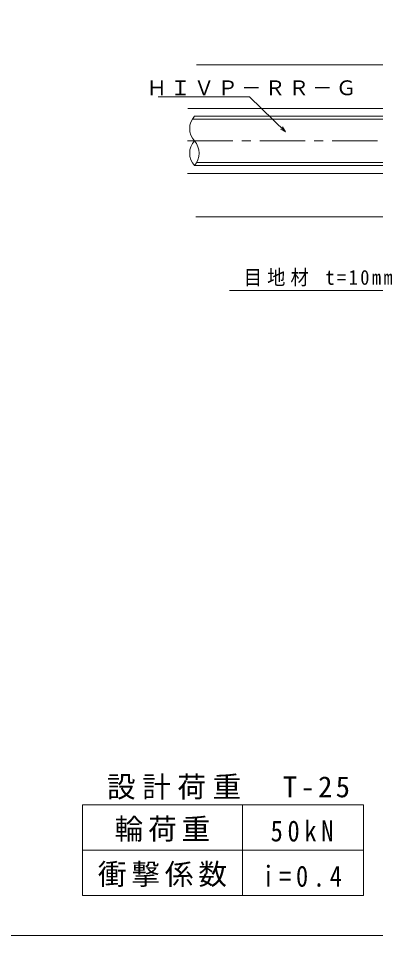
# Model space of a CAD drawing. Units: millimetres, scale not verified. Extents: x -2100 to 2100, y -1470 to 1470.
# Drawn here: x 449 to 1042, y -1470 to 53 of the extents above; entities that cross this region are included whole.
import ezdxf

# ---------------------------------------------------------------- set-up
doc = ezdxf.new("R2010")
doc.units = ezdxf.units.MM
doc.header["$LTSCALE"] = 15
doc.linetypes.add('CHAIN1', pattern=[8, 5, -1, 1, -1])
for name, color, linetype, lineweight in [('0-0_図面枠', 7, 'Continuous', 18), ('0-3_鉄筋', 7, 'Continuous', 18), ('0-5_ｼﾞｮｲﾝﾄ詳細図', 7, 'Continuous', 18)]:
    doc.layers.add(name, color=color, linetype=linetype, lineweight=lineweight)
doc.styles.add('ＭＳ ゴシック', font='')
doc.styles.get('ＭＳ ゴシック').set_extended_font_data('MS Gothic')

msp = doc.modelspace()

# ---------------------------------------------------------------- linework, layer by layer
at = {"layer": '0-0_図面枠', "color": 5}
msp.add_lwpolyline([(2100, 1470), (-2100, 1470), (-2100, -1470), (2100, -1470)], close=True, dxfattribs=at)
at = {"layer": '0-3_鉄筋', "color": 5}
for p, q in [((555.74, -1252.84), (1022.13, -1252.84)), ((555.74, -1403.07), (555.74, -1252.84)), ((821.25, -1252.84), (821.25, -1403.07)), ((1022.13, -1252.84), (1022.13, -1403.07)), ((555.74, -1327.96), (1022.13, -1327.96)), ((555.74, -1403.07), (1022.13, -1403.07))]:
    msp.add_line(p, q, dxfattribs=at)
at = {"layer": '0-5_ｼﾞｮｲﾝﾄ詳細図'}
for p, q in [((681.45, -77.1), (832.89, -77.1)), ((832.89, -77.1), (892.9, -135.49)), ((892.9, -135.49), (884.53, -130.81)), ((892.9, -135.49), (887.99, -127.25)), ((1095.58, -398.95), (800.06, -398.95))]:
    msp.add_line(p, q, dxfattribs=at)
at = {"layer": '0-5_ｼﾞｮｲﾝﾄ詳細図', "color": 3}
for p, q in [((730.73, -96.39), (1200.22, -96.39)), ((730.36, -204.39), (1200.22, -204.39)), ((744.02, -276.39), (1200.22, -276.39))]:
    msp.add_line(p, q, dxfattribs=at)
at = {"layer": '0-5_ｼﾞｮｲﾝﾄ詳細図', "color": 4}
for p, q in [((1286.71, -114.2), (738.09, -114.2)), ((1286.71, -186.58), (745.06, -186.58))]:
    msp.add_line(p, q, dxfattribs=at)
at = {"layer": '0-5_ｼﾞｮｲﾝﾄ詳細図', "color": 4, "linetype": 'CHAIN1'}
msp.add_line((730.22, -150.39), (1678.21, -150.39), dxfattribs=at)
at = {"layer": '0-5_ｼﾞｮｲﾝﾄ詳細図', "color": 3}
msp.add_lwpolyline([(1200.22, -30.87), (1193.74, -24.39), (744.91, -24.39)], dxfattribs=at)
at = {"layer": '0-5_ｼﾞｮｲﾝﾄ詳細図', "color": 4}
for points in [[(1287.98, -185.32), (1287.98, -115.46), (1281.98, -109.46), (741.58, -109.46)], [(1287.98, -185.32), (1281.98, -191.32), (741.58, -191.32)]]:
    msp.add_lwpolyline(points, dxfattribs=at)
for centre, start, end in [((764.45, -129.93), 138.18999, 221.81), ((764.45, -170.85), 138.18999, 221.81), ((718.7, -170.85), 318.18999, 41.81)]:
    msp.add_arc(centre, 30.7, start, end, dxfattribs=at)

# ---------------------------------------------------------------- texts
at = {"layer": '0-3_鉄筋', "char_height": 34.84, "attachment_point": 7, "style": 'ＭＳ ゴシック'}
for s, insert in [('\\T1.23;設計荷重\u3000T-25', (596.36, -1244.07)), ('\\T1.17;輪荷重', (609.14, -1314.16)), ('\\T1.39;\\W0.85;50kN', (868.11, -1314.16)), ('\\T1.17;衝撃係数', (581.34, -1389.27)), ('\\T1.39;\\W0.85;i=0.4', (854.21, -1389.27))]:
    msp.add_mtext(s, dxfattribs=dict(at, insert=insert))
at = {"layer": '0-5_ｼﾞｮｲﾝﾄ詳細図', "char_height": 24.63, "attachment_point": 7, "style": 'ＭＳ ゴシック'}
for s, insert in [('\\T1.17;ＨＩＶＰ－ＲＲ－Ｇ', (662.21, -75.03)), ('\\T1.28;\\W0.9;目地材\\~t=10mm', (823.58, -391.99))]:
    msp.add_mtext(s, dxfattribs=dict(at, insert=insert))

doc.saveas('drawing.dxf')
